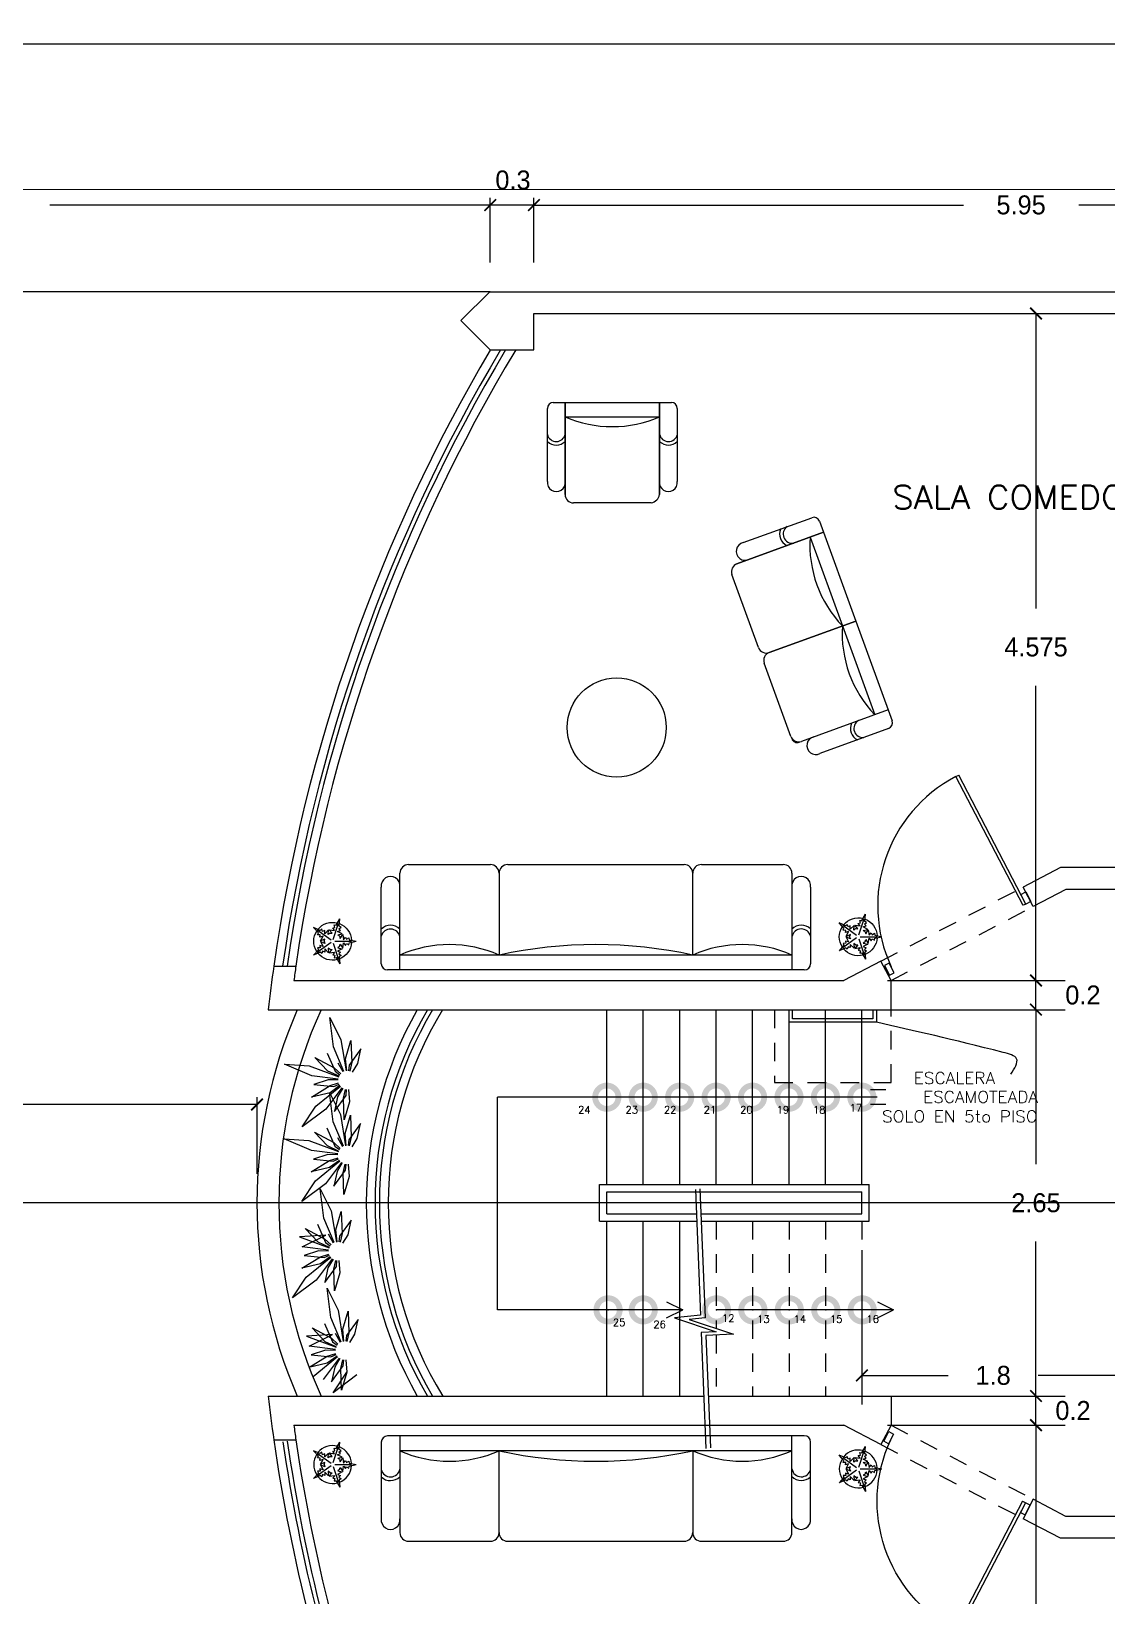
# Model space of a CAD drawing. Header units: millimetres. Extents: x 223 to 336, y 70 to 139.
# Drawn here: x 245.8 to 253.17, y 125 to 135.73 of the extents above; entities that cross this region are included whole.
import ezdxf

# ---------------------------------------------------------------- set-up
doc = ezdxf.new("R2010")
doc.units = ezdxf.units.MM
doc.linetypes.add('HIDDEN', pattern=[9.525, 6.35, -3.175])
for name, color, linetype in [('CORTE', 230, 'Continuous'), ('MUEBLES', 253, 'Continuous'), ('MUROS', 5, 'Continuous'), ('MUROS-BAJOS', 40, 'Continuous'), ('pisos', 8, 'Continuous'), ('PLANTAS', 3, 'Continuous'), ('PROYECCIONES', 6, 'HIDDEN'), ('PUERTAS', 2, 'Continuous'), ('TEXTOS', 4, 'Continuous')]:
    doc.layers.add(name, color=color, linetype=linetype)
doc.layers.add('COTAS', color=3, linetype='Continuous', lineweight=9)
doc.layers.add('VENTANAS', color=250, linetype='Continuous', plot=False)
doc.styles.add('ROMANS', font='romans.shx', dxfattribs={"height": 0.05})
doc.dimstyles.new('ISO-25', dxfattribs={"dimtxt": 0.13, "dimasz": 0.08, "dimexe": 0.2, "dimexo": 0.2, "dimgap": 0.2, "dimtad": 0, "dimtih": 1, "dimtoh": 1, "dimdec": 3, "dimdsep": 46, "dimtxsty": 'Standard', "dimblk": 'ARCHTICK', "dimcen": 3, "dimadec": 0, "dimazin": 0, "dimtfac": 1, "dimtdec": 3, "dimtmove": 0, "dimatfit": 3, "dimldrblk": 'ARCHTICK', "dimfxl": 1, "dimarcsym": 0})

# ---------------------------------------------------------------- blocks, each defined once
blk = doc.blocks.new('_ARCHTICK')
at = {"color": 0, "linetype": 'ByBlock', "const_width": 0.15}
blk.add_lwpolyline([(-0.5, -0.5), (0.5, 0.5)], dxfattribs=at)
blk = doc.blocks.new('*D160')
at = {"layer": 'COTAS', "color": 0, "lineweight": -2, "ltscale": 0.05, "transparency": 16777216}
for p, q in [((241.983, 134.45), (241.983, 134.59)), ((248.945, 134.145), (248.945, 134.59)), ((241.983, 134.54), (245.004, 134.54)), ((248.945, 134.54), (245.924, 134.54))]:
    blk.add_line(p, q, dxfattribs=at)
at = {"layer": 'Defpoints', "color": 0, "ltscale": 0.05, "transparency": 16777216}
for p in [(241.983, 134.54), (241.983, 134.25), (248.945, 133.945)]:
    blk.add_point(p, dxfattribs=at)
at = {"layer": 'COTAS', "color": 0, "lineweight": -2, "ltscale": 0.05, "transparency": 16777216, "xscale": 0.08, "yscale": 0.08, "zscale": 0.08, "rotation": 180}
blk.add_blockref('_ARCHTICK', (241.983, 134.54), dxfattribs=at)
at = {"layer": 'COTAS', "color": 0, "lineweight": -2, "ltscale": 0.05, "transparency": 16777216, "xscale": 0.08, "yscale": 0.08, "zscale": 0.08}
blk.add_blockref('_ARCHTICK', (248.945, 134.54), dxfattribs=at)
at = {"layer": 'COTAS', "color": 0, "ltscale": 0.05, "transparency": 16777216, "insert": (245.464, 134.54), "char_height": 0.13, "attachment_point": 5}
blk.add_mtext('6.962', dxfattribs=at)
blk = doc.blocks.new('*D164')
at = {"layer": 'COTAS', "color": 0, "lineweight": -2, "ltscale": 0.05, "transparency": 16777216}
for p, q in [((241.983, 134.146), (241.983, 135.696)), ((241.983, 135.646), (259.564, 135.646)), ((278.043, 135.646), (260.462, 135.646)), ((278.043, 134.146), (278.043, 135.696))]:
    blk.add_line(p, q, dxfattribs=at)
at = {"layer": 'Defpoints', "color": 0, "ltscale": 0.05, "transparency": 16777216}
for p in [(241.983, 135.646), (241.983, 133.946), (278.043, 133.946)]:
    blk.add_point(p, dxfattribs=at)
at = {"layer": 'COTAS', "color": 0, "lineweight": -2, "ltscale": 0.05, "transparency": 16777216, "xscale": 0.08, "yscale": 0.08, "zscale": 0.08, "rotation": 180}
blk.add_blockref('_ARCHTICK', (241.983, 135.646), dxfattribs=at)
at = {"layer": 'COTAS', "color": 0, "lineweight": -2, "ltscale": 0.05, "transparency": 16777216, "xscale": 0.08, "yscale": 0.08, "zscale": 0.08}
blk.add_blockref('_ARCHTICK', (278.043, 135.646), dxfattribs=at)
at = {"layer": 'COTAS', "color": 0, "ltscale": 0.05, "transparency": 16777216, "insert": (260.013, 135.646), "char_height": 0.13, "attachment_point": 5}
blk.add_mtext('36.06', dxfattribs=at)
blk = doc.blocks.new('*D178')
at = {"layer": 'COTAS', "color": 0, "lineweight": -2, "ltscale": 0.05, "transparency": 16777216}
for p, q in [((251.67, 126.171), (252.889, 126.171)), ((252.689, 126.171), (252.689, 124.148)), ((252.689, 121.596), (252.689, 123.618)), ((252.129, 121.596), (252.889, 121.596))]:
    blk.add_line(p, q, dxfattribs=at)
at = {"layer": 'Defpoints', "color": 0, "ltscale": 0.05, "transparency": 16777216}
for p in [(251.47, 126.171), (252.689, 126.171), (251.929, 121.596)]:
    blk.add_point(p, dxfattribs=at)
at = {"layer": 'COTAS', "color": 0, "lineweight": -2, "ltscale": 0.05, "transparency": 16777216, "xscale": 0.08, "yscale": 0.08, "zscale": 0.08}
for p, rotation in [((252.689, 126.171), 90), ((252.689, 121.596), 270)]:
    blk.add_blockref('_ARCHTICK', p, dxfattribs=dict(at, rotation=rotation))
at = {"layer": 'COTAS', "color": 0, "ltscale": 0.05, "transparency": 16777216, "insert": (252.689, 123.883), "char_height": 0.13, "attachment_point": 5}
blk.add_mtext('4.575', dxfattribs=at)
blk = doc.blocks.new('*D204')
at = {"layer": 'COTAS', "color": 0, "lineweight": -2, "ltscale": 0.05, "transparency": 16777216}
for p, q in [((249.245, 134.145), (249.245, 134.59)), ((255.929, 134.146), (255.929, 134.59)), ((249.245, 134.54), (252.192, 134.54)), ((255.929, 134.54), (252.982, 134.54))]:
    blk.add_line(p, q, dxfattribs=at)
at = {"layer": 'Defpoints', "color": 0, "ltscale": 0.05, "transparency": 16777216}
for p in [(249.245, 134.54), (249.245, 133.945), (255.929, 133.946)]:
    blk.add_point(p, dxfattribs=at)
at = {"layer": 'COTAS', "color": 0, "lineweight": -2, "ltscale": 0.05, "transparency": 16777216, "xscale": 0.08, "yscale": 0.08, "zscale": 0.08, "rotation": 180}
blk.add_blockref('_ARCHTICK', (249.245, 134.54), dxfattribs=at)
at = {"layer": 'COTAS', "color": 0, "lineweight": -2, "ltscale": 0.05, "transparency": 16777216, "xscale": 0.08, "yscale": 0.08, "zscale": 0.08}
blk.add_blockref('_ARCHTICK', (255.929, 134.54), dxfattribs=at)
at = {"layer": 'COTAS', "color": 0, "ltscale": 0.05, "transparency": 16777216, "insert": (252.587, 134.54), "char_height": 0.13, "attachment_point": 5}
blk.add_mtext('5.95', dxfattribs=at)
blk = doc.blocks.new('*D205')
at = {"layer": 'COTAS', "color": 0, "lineweight": -2, "ltscale": 0.05, "transparency": 16777216}
for p, q in [((251.495, 127.371), (251.495, 126.312)), ((253.295, 126.696), (253.295, 126.312)), ((251.495, 126.512), (252.086, 126.512)), ((253.295, 126.512), (252.703, 126.512))]:
    blk.add_line(p, q, dxfattribs=at)
at = {"layer": 'Defpoints', "color": 0, "ltscale": 0.05, "transparency": 16777216}
for p in [(251.495, 127.571), (253.295, 126.896), (251.495, 126.512)]:
    blk.add_point(p, dxfattribs=at)
at = {"layer": 'COTAS', "color": 0, "lineweight": -2, "ltscale": 0.05, "transparency": 16777216, "xscale": 0.08, "yscale": 0.08, "zscale": 0.08, "rotation": 180}
blk.add_blockref('_ARCHTICK', (251.495, 126.512), dxfattribs=at)
at = {"layer": 'COTAS', "color": 0, "lineweight": -2, "ltscale": 0.05, "transparency": 16777216, "xscale": 0.08, "yscale": 0.08, "zscale": 0.08}
blk.add_blockref('_ARCHTICK', (253.295, 126.512), dxfattribs=at)
at = {"layer": 'COTAS', "color": 0, "ltscale": 0.05, "transparency": 16777216, "insert": (252.395, 126.512), "char_height": 0.13, "attachment_point": 5}
blk.add_mtext('1.8', dxfattribs=at)
blk = doc.blocks.new('*D206')
at = {"layer": 'COTAS', "color": 0, "lineweight": -2, "ltscale": 0.05, "transparency": 16777216}
for p, q in [((251.67, 133.796), (252.889, 133.796)), ((252.689, 133.796), (252.689, 131.773)), ((252.689, 129.221), (252.689, 131.243)), ((251.67, 129.221), (252.889, 129.221))]:
    blk.add_line(p, q, dxfattribs=at)
at = {"layer": 'Defpoints', "color": 0, "ltscale": 0.05, "transparency": 16777216}
for p in [(251.47, 133.796), (252.689, 133.796), (251.47, 129.221)]:
    blk.add_point(p, dxfattribs=at)
at = {"layer": 'COTAS', "color": 0, "lineweight": -2, "ltscale": 0.05, "transparency": 16777216, "xscale": 0.08, "yscale": 0.08, "zscale": 0.08}
for p, rotation in [((252.689, 133.796), 90), ((252.689, 129.221), 270)]:
    blk.add_blockref('_ARCHTICK', p, dxfattribs=dict(at, rotation=rotation))
at = {"layer": 'COTAS', "color": 0, "ltscale": 0.05, "transparency": 16777216, "insert": (252.689, 131.508), "char_height": 0.13, "attachment_point": 5}
blk.add_mtext('4.575', dxfattribs=at)
blk = doc.blocks.new('Mace022d')
for p, q in [((-0.0093, 0.0425), (-0.004, 0.0436)), ((-0.0056, 0.0367), (-0.0093, 0.0425)), ((-0.004, 0.0436), (0, 0.0624)), ((0.004, 0.0436), (0, 0.0624)), ((0, 0.0053), (0, 0.05)), ((0.0093, 0.0425), (0.004, 0.0436)), ((0.0056, 0.0367), (0.0093, 0.0425)), ((-0.0402, 0.0173), (-0.0593, 0.0193)), ((-0.0427, 0.0096), (-0.0593, 0.0192)), ((-0.0051, 0.0017), (-0.0476, 0.0155)), ((-0.0433, 0.0043), (-0.0427, 0.0096)), ((-0.0366, 0.006), (-0.0433, 0.0043)), ((-0.0375, 0.022), (-0.0402, 0.0173)), ((-0.0331, 0.0166), (-0.0375, 0.022)), ((-0.0354, 0.0002), (-0.0366, 0.006)), ((-0.0285, 0.0051), (-0.0354, 0.0002)), ((-0.0288, 0.0206), (-0.0331, 0.0166)), ((-0.0306, -0.009), (-0.0285, 0.0051)), ((-0.026, 0.0127), (-0.0288, 0.0206)), ((-0.0195, 0.0253), (-0.026, 0.0127)), ((-0.0168, 0.0133), (-0.0195, 0.0253)), ((-0.018, 0.0264), (-0.004, 0.0287)), ((-0.0075, 0.0201), (-0.018, 0.0264)), ((-0.0134, 0.0184), (-0.0168, 0.0133)), ((-0.0134, 0.0184), (-0.0075, 0.0201)), ((-0.0107, 0.0337), (-0.0056, 0.0367)), ((-0.004, 0.0287), (-0.0107, 0.0337)), ((0.004, 0.0287), (0.0107, 0.0337)), ((0.018, 0.0264), (0.004, 0.0287)), ((0.0051, 0.0017), (0.0476, 0.0155)), ((0.0107, 0.0337), (0.0056, 0.0367)), ((0.0075, 0.0201), (0.018, 0.0264)), ((0.0134, 0.0184), (0.0075, 0.0201)), ((0.0134, 0.0184), (0.0168, 0.0133)), ((0.0168, 0.0133), (0.0195, 0.0253)), ((0.0195, 0.0253), (0.026, 0.0127)), ((0.026, 0.0127), (0.0288, 0.0206)), ((0.0285, 0.0051), (0.0354, 0.0002)), ((0.0306, -0.009), (0.0285, 0.0051)), ((0.0288, 0.0206), (0.0331, 0.0166)), ((0.0331, 0.0166), (0.0375, 0.022)), ((0.0354, 0.0002), (0.0366, 0.006)), ((0.0366, 0.006), (0.0433, 0.0043)), ((0.0375, 0.022), (0.0402, 0.0173)), ((0.0402, 0.0173), (0.0593, 0.0193)), ((0.0427, 0.0096), (0.0593, 0.0192)), ((0.0433, 0.0043), (0.0427, 0.0096)), ((-0.0289, -0.0329), (-0.0367, -0.0504)), ((-0.0224, -0.0376), (-0.0366, -0.0505)), ((-0.0261, -0.0264), (-0.0325, -0.0289)), ((-0.0325, -0.0289), (-0.0289, -0.0329)), ((-0.0214, -0.0009), (-0.0306, -0.009)), ((-0.0178, -0.0118), (-0.0301, -0.0107)), ((-0.0301, -0.0107), (-0.0201, -0.0209)), ((-0.0031, -0.0043), (-0.0294, -0.0405)), ((-0.0201, -0.0209), (-0.0285, -0.021)), ((-0.0285, -0.021), (-0.0261, -0.0264)), ((-0.0174, -0.0398), (-0.0224, -0.0376)), ((-0.0216, -0.007), (-0.0214, -0.0009)), ((-0.0216, -0.007), (-0.0178, -0.0118)), ((-0.017, -0.0329), (-0.0174, -0.0398)), ((-0.0111, -0.0336), (-0.017, -0.0329)), ((-0.0136, -0.0255), (-0.0111, -0.0336)), ((-0.0009, -0.0319), (-0.0136, -0.0255)), ((-0.0057, -0.0206), (-0.0009, -0.0319)), ((0, -0.0227), (-0.0057, -0.0206)), ((0, -0.0227), (0.0057, -0.0206)), ((0.0057, -0.0206), (0.0009, -0.0319)), ((0.0009, -0.0319), (0.0136, -0.0255)), ((0.0031, -0.0043), (0.0294, -0.0405)), ((0.0136, -0.0255), (0.0111, -0.0336)), ((0.0111, -0.0336), (0.017, -0.0329)), ((0.017, -0.0329), (0.0174, -0.0398)), ((0.0174, -0.0398), (0.0224, -0.0376)), ((0.0216, -0.007), (0.0178, -0.0118)), ((0.0178, -0.0118), (0.0301, -0.0107)), ((0.0301, -0.0107), (0.0201, -0.0209)), ((0.0201, -0.0209), (0.0285, -0.021)), ((0.0214, -0.0009), (0.0306, -0.009)), ((0.0216, -0.007), (0.0214, -0.0009)), ((0.0224, -0.0376), (0.0366, -0.0505)), ((0.0285, -0.021), (0.0261, -0.0264)), ((0.0261, -0.0264), (0.0325, -0.0289)), ((0.0325, -0.0289), (0.0289, -0.0329)), ((0.0289, -0.0329), (0.0367, -0.0504))]:
    blk.add_line(p, q)
for start, end in [(93.0836, 158.9164), (21.0836, 86.9164), (165.0836, 230.9164), (309.0836, 14.9164), (237.0836, 302.9164)]:
    blk.add_arc((0, 0), 0.05, start, end)
blk = doc.blocks.new('*D207')
at = {"layer": 'COTAS', "color": 0, "lineweight": -2, "ltscale": 0.05, "transparency": 16777216}
for p, q in [((252.689, 126.371), (252.689, 126.451)), ((251.695, 126.371), (252.889, 126.371)), ((252.689, 126.171), (252.689, 126.371)), ((252.689, 126.171), (252.689, 126.371)), ((251.67, 126.171), (252.889, 126.171)), ((252.689, 126.171), (252.689, 126.091))]:
    blk.add_line(p, q, dxfattribs=at)
at = {"layer": 'Defpoints', "color": 0, "ltscale": 0.05, "transparency": 16777216}
for p in [(251.495, 126.371), (252.689, 126.371), (251.47, 126.171)]:
    blk.add_point(p, dxfattribs=at)
at = {"layer": 'COTAS', "color": 0, "lineweight": -2, "ltscale": 0.05, "transparency": 16777216, "xscale": 0.08, "yscale": 0.08, "zscale": 0.08}
for p, rotation in [((252.689, 126.371), 270), ((252.689, 126.171), 90)]:
    blk.add_blockref('_ARCHTICK', p, dxfattribs=dict(at, rotation=rotation))
at = {"layer": 'COTAS', "color": 0, "ltscale": 0.05, "transparency": 16777216, "insert": (252.943, 126.271), "char_height": 0.13, "attachment_point": 5}
blk.add_mtext('0.2', dxfattribs=at)
blk = doc.blocks.new('*D208')
at = {"layer": 'COTAS', "color": 0, "lineweight": -2, "ltscale": 0.05, "transparency": 16777216}
for p, q in [((251.695, 129.021), (252.889, 129.021)), ((252.689, 129.021), (252.689, 127.961)), ((252.689, 126.371), (252.689, 127.431)), ((251.695, 126.371), (252.889, 126.371))]:
    blk.add_line(p, q, dxfattribs=at)
at = {"layer": 'Defpoints', "color": 0, "ltscale": 0.05, "transparency": 16777216}
for p in [(251.495, 129.021), (252.689, 129.021), (251.495, 126.371)]:
    blk.add_point(p, dxfattribs=at)
at = {"layer": 'COTAS', "color": 0, "lineweight": -2, "ltscale": 0.05, "transparency": 16777216, "xscale": 0.08, "yscale": 0.08, "zscale": 0.08}
for p, rotation in [((252.689, 129.021), 90), ((252.689, 126.371), 270)]:
    blk.add_blockref('_ARCHTICK', p, dxfattribs=dict(at, rotation=rotation))
at = {"layer": 'COTAS', "color": 0, "ltscale": 0.05, "transparency": 16777216, "insert": (252.689, 127.696), "char_height": 0.13, "attachment_point": 5}
blk.add_mtext('2.65', dxfattribs=at)
blk = doc.blocks.new('*D209')
at = {"layer": 'COTAS', "color": 0, "lineweight": -2, "ltscale": 0.05, "transparency": 16777216}
for p, q in [((252.689, 129.221), (252.689, 129.301)), ((251.67, 129.221), (252.889, 129.221)), ((252.689, 129.021), (252.689, 129.221)), ((252.689, 129.021), (252.689, 129.221)), ((251.695, 129.021), (252.889, 129.021)), ((252.689, 129.021), (252.689, 128.941))]:
    blk.add_line(p, q, dxfattribs=at)
at = {"layer": 'Defpoints', "color": 0, "ltscale": 0.05, "transparency": 16777216}
for p in [(251.47, 129.221), (252.689, 129.221), (251.495, 129.021)]:
    blk.add_point(p, dxfattribs=at)
at = {"layer": 'COTAS', "color": 0, "lineweight": -2, "ltscale": 0.05, "transparency": 16777216, "xscale": 0.08, "yscale": 0.08, "zscale": 0.08}
for p, rotation in [((252.689, 129.221), 270), ((252.689, 129.021), 90)]:
    blk.add_blockref('_ARCHTICK', p, dxfattribs=dict(at, rotation=rotation))
at = {"layer": 'COTAS', "color": 0, "ltscale": 0.05, "transparency": 16777216, "insert": (253.011, 129.121), "char_height": 0.13, "attachment_point": 5}
blk.add_mtext('0.2', dxfattribs=at)
blk = doc.blocks.new('_DOTSMALL')
at = {"color": 0, "linetype": 'ByBlock', "const_width": 0.5}
blk.add_lwpolyline([(-0.0625, 0, 1), (0.0625, 0, 1)], format="xyb", close=True, dxfattribs=at)
blk = doc.blocks.new('*D210')
at = {"layer": 'COTAS', "color": 0, "lineweight": -2, "ltscale": 0.05, "transparency": 16777216}
for p, q in [((248.945, 134.45), (248.945, 134.59)), ((249.245, 134.3), (249.245, 134.59)), ((248.945, 134.54), (248.865, 134.54)), ((249.245, 134.54), (248.945, 134.54)), ((249.245, 134.54), (249.325, 134.54))]:
    blk.add_line(p, q, dxfattribs=at)
at = {"layer": 'Defpoints', "color": 0, "ltscale": 0.05, "transparency": 16777216}
for p in [(248.945, 134.54), (248.945, 134.25), (249.245, 134.1)]:
    blk.add_point(p, dxfattribs=at)
at = {"layer": 'COTAS', "color": 0, "lineweight": -2, "ltscale": 0.05, "transparency": 16777216, "xscale": 0.08, "yscale": 0.08, "zscale": 0.08}
blk.add_blockref('_ARCHTICK', (248.945, 134.54), dxfattribs=at)
at = {"layer": 'COTAS', "color": 0, "lineweight": -2, "ltscale": 0.05, "transparency": 16777216, "xscale": 0.08, "yscale": 0.08, "zscale": 0.08, "rotation": 180}
blk.add_blockref('_ARCHTICK', (249.245, 134.54), dxfattribs=at)
at = {"layer": 'COTAS', "color": 0, "ltscale": 0.05, "transparency": 16777216, "insert": (249.101, 134.711), "char_height": 0.13, "attachment_point": 5}
blk.add_mtext('0.3', dxfattribs=at)
blk = doc.blocks.new('P')
at = {"layer": 'PUERTAS', "color": 1}
for p, q in [((0, -0.9458), (0.9121, -0.9458)), ((0, -0.966), (0, -0.949)), ((0, -0.966), (0.9121, -0.966)), ((0.9121, -0.9458), (0.9121, -0.966))]:
    blk.add_line(p, q, dxfattribs=at)
for points in [[(0, 0), (0, -0.034), (0.068, -0.034), (0.068, 0)], [(0, -1), (0, -0.966), (0.068, -0.966), (0.068, -1)]]:
    blk.add_lwpolyline(points, close=True, dxfattribs=at)
at = {"layer": 'PUERTAS'}
blk.add_arc((0, -0.9458), 0.9121, 0, 87.4552, dxfattribs=at)
blk = doc.blocks.new('*D289')
at = {"layer": 'COTAS', "color": 0, "lineweight": -2, "ltscale": 0.05, "transparency": 16777216}
for p, q in [((241.983, 127.896), (241.983, 128.421)), ((241.983, 128.371), (244.204, 128.371)), ((247.345, 128.371), (245.124, 128.371)), ((247.345, 127.896), (247.345, 128.421))]:
    blk.add_line(p, q, dxfattribs=at)
at = {"layer": 'Defpoints', "color": 0, "ltscale": 0.05, "transparency": 16777216}
for p in [(247.345, 128.371), (241.983, 127.696), (247.345, 127.696)]:
    blk.add_point(p, dxfattribs=at)
at = {"layer": 'COTAS', "color": 0, "lineweight": -2, "ltscale": 0.05, "transparency": 16777216, "xscale": 0.08, "yscale": 0.08, "zscale": 0.08, "rotation": 180}
blk.add_blockref('_ARCHTICK', (241.983, 128.371), dxfattribs=at)
at = {"layer": 'COTAS', "color": 0, "lineweight": -2, "ltscale": 0.05, "transparency": 16777216, "xscale": 0.08, "yscale": 0.08, "zscale": 0.08}
blk.add_blockref('_ARCHTICK', (247.345, 128.371), dxfattribs=at)
at = {"layer": 'COTAS', "color": 0, "ltscale": 0.05, "transparency": 16777216, "insert": (244.664, 128.371), "char_height": 0.13, "attachment_point": 5}
blk.add_mtext('5.362', dxfattribs=at)

msp = doc.modelspace()

# ---------------------------------------------------------------- linework, layer by layer
at = {"layer": 'CORTE'}
for p, q in [((250.35217, 127.78814), (250.3876, 126.9256)), ((250.38227, 127.7921), (250.41862, 126.90704)), ((250.3876, 126.9256), (250.20928, 126.90773)), ((250.20928, 126.90773), (250.49599, 126.81156)), ((250.41862, 126.90704), (250.30981, 126.89614)), ((250.30981, 126.89614), (250.61329, 126.79435)), ((250.49599, 126.81156), (250.39245, 126.80737)), ((250.39245, 126.80737), (250.42517, 126.01088)), ((250.61329, 126.79435), (250.42357, 126.78666)), ((250.42357, 126.78666), (250.45527, 126.01485))]:
    msp.add_line(p, q, dxfattribs=at)
at = {"layer": 'COTAS', "color": 6, "ltscale": 0.05}
msp.add_line((241.4611, 134.64728), (279.74162, 134.64728), dxfattribs=at)
at = {"layer": 'MUEBLES'}
for p, q in [((249.37782, 133.18539), (250.18782, 133.18539)), ((249.45882, 132.55359), (249.45882, 133.18539)), ((249.45882, 133.18539), (249.45882, 132.55359)), ((250.10682, 133.18539), (250.10682, 132.55359)), ((250.10682, 132.55359), (250.10682, 133.18539)), ((249.33732, 132.64428), (249.33732, 133.14489)), ((249.45882, 133.08819), (250.10682, 133.08819)), ((250.22832, 133.14489), (250.22832, 132.64428)), ((250.05012, 132.49689), (249.51552, 132.49689)), ((250.68071, 132.22432), (251.15113, 132.39554)), ((251.20304, 132.37134), (251.45237, 131.6863)), ((250.63705, 132.07913), (251.23074, 132.29522)), ((251.23074, 132.29522), (250.63705, 132.07913)), ((251.13941, 132.26198), (251.36103, 131.65306)), ((250.786, 131.5041), (250.60316, 132.00646)), ((251.45237, 131.6863), (250.85867, 131.47021)), ((250.85867, 131.47021), (251.45237, 131.6863)), ((251.45237, 131.6863), (251.70171, 131.00126)), ((251.36103, 131.65306), (251.58266, 131.04413)), ((251.00763, 130.89518), (250.82479, 131.39754)), ((251.674, 131.07738), (251.0803, 130.86129)), ((251.6775, 130.94935), (251.20708, 130.77814)), ((248.32511, 129.29325), (248.32511, 129.95664)), ((248.38464, 130.01618), (248.94597, 130.01618)), ((249.00551, 129.95664), (249.00551, 129.39531)), ((249.06504, 130.01618), (250.27476, 130.01664)), ((250.3343, 129.39578), (250.3343, 129.95711)), ((250.39383, 130.01664), (250.95516, 130.01664)), ((251.0147, 129.95711), (251.0147, 129.29372)), ((248.19753, 129.33578), (248.19753, 129.86142)), ((251.14227, 129.86188), (251.14227, 129.33624)), ((249.00551, 129.39531), (248.32511, 129.39531)), ((250.3343, 129.39578), (249.00551, 129.39531)), ((251.0147, 129.39578), (250.3343, 129.39578)), ((249.09056, 129.29325), (248.24006, 129.29325)), ((250.27312, 129.29372), (248.77423, 129.29325)), ((251.09975, 129.29372), (250.24925, 129.29372)), ((249.09056, 126.09745), (248.24006, 126.09745)), ((248.32511, 126.09745), (248.32511, 125.43406)), ((250.27312, 126.09792), (248.77423, 126.09745)), ((251.09975, 126.09792), (250.24925, 126.09792)), ((251.0147, 125.43453), (251.0147, 126.09792)), ((248.19753, 126.05493), (248.19753, 125.52929)), ((249.00551, 125.99539), (248.32511, 125.99539)), ((250.3343, 125.99586), (249.00551, 125.99539)), ((249.00551, 125.43406), (249.00551, 125.99539)), ((251.0147, 125.99586), (250.3343, 125.99586)), ((250.3343, 125.99586), (250.3343, 125.43453)), ((251.14227, 125.52975), (251.14227, 126.05539)), ((248.38464, 125.37453), (248.94597, 125.37453)), ((249.06504, 125.37453), (250.27476, 125.37499)), ((250.39383, 125.37499), (250.95516, 125.37499))]:
    msp.add_line(p, q, dxfattribs=at)
at = {"layer": 'MUEBLES', "ltscale": 0.05}
msp.add_circle((249.81243, 130.95631), 0.33998, dxfattribs=at)
at = {"layer": 'MUEBLES'}
for centre, radius, start, end in [((249.37782, 133.14489), 0.0405, 90, 180), ((250.18782, 133.14489), 0.0405, 360, 90), ((249.78282, 133.82339), 0.80343, 246.217247, 293.782753), ((249.39758, 132.98013), 0.06226, 193.504442, 349.599709), ((250.16805, 132.98013), 0.06226, 190.400291, 346.495558), ((249.39758, 132.98013), 0.08656, 225.873456, 315.027401), ((250.16805, 132.98013), 0.08656, 224.972599, 314.126544), ((249.39807, 132.63596), 0.06132, 172.197711, 7.802289), ((250.16757, 132.63596), 0.06132, 172.197711, 7.802289), ((249.51552, 132.55359), 0.0567, 180, 270), ((250.03452, 132.56918), 0.07396, 282.17151, 347.82849), ((251.01692, 132.28256), 0.08656, 155.873456, 245.027401), ((251.01692, 132.28256), 0.06226, 123.504442, 279.599709), ((251.16498, 132.35748), 0.0405, 20, 110), ((250.69367, 132.16439), 0.06132, 102.197711, 297.802289), ((251.94109, 132.20897), 0.80343, 176.217247, 223.782753), ((250.65644, 132.02585), 0.0567, 110, 200), ((252.16272, 131.60005), 0.80343, 176.217247, 223.782753), ((250.83928, 131.52349), 0.0567, 200, 290), ((250.87807, 131.41693), 0.0567, 110, 200), ((251.50206, 130.94963), 0.08656, 154.972599, 244.126544), ((251.50206, 130.94963), 0.06226, 120.400291, 276.495558), ((251.66365, 130.98741), 0.0405, 290, 20), ((251.06091, 130.91457), 0.0567, 200, 290), ((251.05123, 130.89381), 0.0405, 200, 290), ((251.17848, 130.83238), 0.06132, 102.197711, 297.802289), ((248.38464, 129.95664), 0.05954, 90, 180), ((248.94597, 129.95664), 0.05954, 0, 90), ((249.06504, 129.95664), 0.05954, 90, 180), ((250.27476, 129.95711), 0.05954, 0, 90), ((250.39383, 129.95711), 0.05954, 90, 180), ((250.95516, 129.95711), 0.05954, 0, 90), ((248.26132, 129.87016), 0.06438, 352.197711, 187.802289), ((251.07848, 129.87062), 0.06438, 352.197711, 187.802289), ((248.26081, 129.50878), 0.06537, 10.400291, 166.495558), ((248.26081, 129.50878), 0.09089, 44.972599, 134.126544), ((251.07899, 129.50924), 0.09089, 45.873456, 135.027401), ((251.07899, 129.50924), 0.06537, 13.504442, 169.599709), ((248.66531, 128.62335), 0.8436, 66.217247, 113.782753), ((249.67097, 126.35045), 3.11673, 77.711902, 102.328326), ((250.6745, 128.62381), 0.8436, 66.217247, 113.782753), ((248.24006, 129.33578), 0.04253, 180, 270), ((251.09975, 129.33624), 0.04253, 270, 0), ((248.24006, 126.05493), 0.04253, 90, 180), ((251.09975, 126.05539), 0.04253, 360, 90), ((248.66531, 126.76736), 0.8436, 246.217247, 293.782753), ((249.66883, 129.04071), 3.11673, 257.711902, 282.328326), ((250.6745, 126.76782), 0.8436, 246.217247, 293.782753), ((248.26081, 125.88193), 0.06537, 193.504442, 349.599709), ((251.07899, 125.88239), 0.06537, 190.400291, 346.495558), ((248.26081, 125.88193), 0.09089, 225.873456, 315.027401), ((251.07899, 125.88239), 0.09089, 224.972599, 314.126544), ((248.26132, 125.52055), 0.06438, 172.197711, 7.802289), ((251.07848, 125.52101), 0.06438, 172.197711, 7.802289), ((248.38464, 125.43406), 0.05954, 180, 270), ((248.94597, 125.43406), 0.05954, 270, 0), ((249.06504, 125.43406), 0.05954, 180, 270), ((250.27476, 125.43453), 0.05954, 270, 0), ((250.39383, 125.43453), 0.05954, 180, 270), ((250.95516, 125.43453), 0.05954, 270, 0)]:
    msp.add_arc(centre, radius, start, end, dxfattribs=at)
at = {"layer": 'MUROS'}
for p, q in [((248.74316, 133.74786), (248.94473, 133.94628)), ((248.94473, 133.94535), (269.67876, 133.94582)), ((248.74316, 133.74786), (248.94473, 133.54628)), ((249.24473, 133.54628), (249.24473, 133.79628)), ((249.24473, 133.79535), (257.87876, 133.79582)), ((249.24473, 133.66497), (249.24473, 133.79535)), ((248.94473, 133.54628), (249.24473, 133.54628)), ((252.85801, 129.99582), (252.60105, 129.86198)), ((253.29473, 129.99582), (252.85801, 129.99582)), ((252.67034, 129.72895), (252.60105, 129.86198)), ((252.89473, 129.84582), (252.67034, 129.72895)), ((253.29473, 129.84582), (252.89473, 129.84582)), ((247.46018, 129.32035), (247.61172, 129.32035)), ((251.62544, 129.35385), (251.36994, 129.22078)), ((251.69473, 129.22082), (251.62544, 129.35385)), ((247.5977, 129.22035), (251.36994, 129.22078)), ((251.69473, 129.02082), (251.69473, 129.22082)), ((247.42135, 129.02035), (251.69473, 129.02082)), ((247.42135, 126.37035), (250.41038, 126.37082)), ((250.44064, 126.37082), (251.69473, 126.37082)), ((251.69473, 126.37082), (251.69473, 126.17082)), ((247.5977, 126.17035), (251.37003, 126.17081)), ((251.62544, 126.03778), (251.36994, 126.17085)), ((251.69473, 126.17082), (251.62544, 126.03778)), ((247.46018, 126.07035), (247.61172, 126.07035)), ((252.67034, 125.66269), (252.60105, 125.52965)), ((252.89473, 125.54582), (252.67034, 125.66269)), ((253.29473, 125.54582), (252.89473, 125.54582)), ((252.85801, 125.39582), (252.60105, 125.52965)), ((254.0735, 125.39582), (252.85801, 125.39582))]:
    msp.add_line(p, q, dxfattribs=at)
at = {"layer": 'MUROS', "ltscale": 0.05}
for radius, start, end in [(11.49453, 171.872779, 173.380674), (11.34453, 171.764578, 172.27457), (11.49453, 186.619326, 188.127221), (11.34453, 187.72543, 188.235422)]:
    msp.add_arc((258.83926, 127.69535), radius, start, end, dxfattribs=at)
at = {"layer": 'MUROS'}
for p in [(249.74473, 128.42053), (249.99473, 128.42057), (250.24473, 128.42061), (250.49473, 128.42082), (250.74473, 128.42082), (250.99473, 128.42082), (251.24473, 128.42082), (251.49473, 128.42082), (249.75345, 126.96187), (250.49684, 126.96187), (250.74684, 126.96187), (250.99684, 126.96187), (251.24684, 126.96187), (251.49684, 126.96187)]:
    msp.add_point(p, dxfattribs=at)
at = {"layer": 'MUROS-BAJOS', "ltscale": 0.05}
for p, q in [((249.74473, 127.82082), (249.74473, 129.02082)), ((249.99473, 127.82082), (249.99473, 129.02082)), ((250.24473, 127.82082), (250.24473, 129.02082)), ((250.49473, 127.82082), (250.49473, 129.02082)), ((250.74473, 127.82082), (250.74473, 129.02082)), ((250.99473, 127.82082), (250.99473, 129.02082)), ((251.24473, 127.82082), (251.24473, 129.02082)), ((251.49473, 127.82082), (251.49473, 129.02082)), ((249.74473, 126.37105), (249.74473, 127.57105)), ((249.99473, 126.37105), (249.99473, 127.57105)), ((250.24473, 126.37105), (250.24473, 127.57105))]:
    msp.add_line(p, q, dxfattribs=at)
at = {"layer": 'MUROS-BAJOS', "linetype": 'HIDDEN', "ltscale": 0.02}
for p, q in [((250.49473, 127.57082), (250.49473, 126.83411)), ((250.74473, 127.57082), (250.74473, 126.37082)), ((250.99473, 127.57082), (250.99473, 126.37082)), ((251.24473, 127.57082), (251.24473, 126.37082)), ((251.49473, 127.57082), (251.49473, 126.37082)), ((250.49473, 126.78954), (250.49473, 126.37082))]:
    msp.add_line(p, q, dxfattribs=at)
at = {"layer": 'MUROS-BAJOS', "ltscale": 0.05}
for radius, start, end in [(11.49453, 149.406905, 171.872779), (11.34453, 148.952454, 171.764578)]:
    msp.add_arc((258.83926, 127.69535), radius, start, end, dxfattribs=at)
at = {"layer": 'MUROS-BAJOS'}
for centre, radius, start, end in [((250.65634, 127.69538), 3.3116, 156.415142, 203.584858), ((250.65634, 127.69538), 3.1616, 155.222516, 204.776613), ((250.77866, 127.69575), 2.68395, 150.425886, 209.588369), ((250.77866, 127.69575), 2.53395, 148.481509, 211.532599), ((258.83926, 127.69535), 11.49453, 188.127221, 194.355882), ((258.83926, 127.69535), 11.34453, 188.235422, 194.355882)]:
    msp.add_arc(centre, radius, start, end, dxfattribs=at)
at = {"layer": 'pisos', "ltscale": 0.05}
for p, q in [((248.94473, 133.94535), (241.98312, 133.94582)), ((251.69473, 128.93944), (251.69473, 128.93944))]:
    msp.add_line(p, q, dxfattribs=at)
at = {"layer": 'pisos', "color": 6, "ltscale": 0.05}
msp.add_line((284.10929, 127.69582), (239.99085, 127.69582), dxfattribs=at)
at = {"layer": 'pisos', "ltscale": 0.05}
msp.add_spline([(252.51656, 128.57794), (252.55634, 128.68395), (252.46351, 128.72811), (251.59473, 128.93448)], degree=3, dxfattribs=at)
at = {"layer": 'PLANTAS'}
for p, q in [((247.86975, 128.76512), (247.84535, 128.96654)), ((247.84535, 128.96654), (247.92098, 128.8147)), ((247.94133, 128.59645), (247.86975, 128.76512)), ((247.92098, 128.8147), (247.95606, 128.60071)), ((247.95236, 128.68465), (247.9896, 128.80901)), ((247.9896, 128.80901), (247.99473, 128.66018)), ((247.83171, 128.5987), (247.74263, 128.69313)), ((247.74263, 128.69313), (247.87409, 128.62316)), ((247.82604, 128.72316), (247.88169, 128.59827)), ((247.96034, 128.60127), (247.95236, 128.68465)), ((248.05731, 128.7518), (247.97698, 128.64116)), ((247.99473, 128.66018), (247.98089, 128.59993)), ((248.03574, 128.65095), (248.05731, 128.7518)), ((247.53409, 128.64697), (247.7034, 128.63655)), ((247.72072, 128.5674), (247.53409, 128.64697)), ((247.7034, 128.63655), (247.90626, 128.55994)), ((247.90258, 128.54505), (247.72072, 128.5674)), ((247.90791, 128.56392), (247.83171, 128.5987)), ((247.87409, 128.62316), (247.91935, 128.58104)), ((247.88169, 128.59827), (247.91425, 128.57482)), ((247.9356, 128.59367), (247.90259, 128.65406)), ((247.97698, 128.64116), (247.97294, 128.60124)), ((247.99995, 128.59217), (248.03574, 128.65095)), ((247.71951, 128.42131), (247.84583, 128.50017)), ((247.84583, 128.45124), (247.71951, 128.42131)), ((247.83333, 128.5403), (247.7352, 128.50856)), ((247.7352, 128.50856), (247.87118, 128.49431)), ((247.74889, 128.35904), (247.91667, 128.49642)), ((247.92773, 128.48579), (247.81744, 128.33947)), ((247.90212, 128.5387), (247.83333, 128.5403)), ((247.84247, 128.45386), (247.9181, 128.30202)), ((247.86687, 128.25244), (247.84247, 128.45386)), ((247.84583, 128.50017), (247.90494, 128.51831)), ((247.91405, 128.49984), (247.84583, 128.45124)), ((247.87118, 128.49431), (247.90778, 128.51078)), ((247.933, 128.48222), (247.89721, 128.42344)), ((247.93821, 128.4142), (247.95206, 128.47446)), ((247.95597, 128.43323), (247.96, 128.47315)), ((247.97261, 128.47312), (247.98059, 128.38974)), ((247.65521, 128.21763), (247.74889, 128.35904)), ((247.81744, 128.33947), (247.65521, 128.21763)), ((247.87563, 128.32259), (247.95597, 128.43323)), ((247.89721, 128.42344), (247.87563, 128.32259)), ((247.94335, 128.26537), (247.93821, 128.4142)), ((247.98059, 128.38974), (247.94335, 128.26537)), ((247.93845, 128.08377), (247.86687, 128.25244)), ((247.9181, 128.30202), (247.95318, 128.08803)), ((247.94947, 128.17197), (247.98672, 128.29633)), ((248.05443, 128.23912), (247.97409, 128.12848)), ((247.98672, 128.29633), (247.99185, 128.1475)), ((248.03285, 128.13827), (248.05443, 128.23912)), ((247.71784, 128.05472), (247.53121, 128.13429)), ((247.53121, 128.13429), (247.70052, 128.12387)), ((247.70052, 128.12387), (247.90337, 128.04726)), ((247.73975, 128.18045), (247.87121, 128.11048)), ((247.82883, 128.08602), (247.73975, 128.18045)), ((247.82316, 128.21048), (247.8788, 128.08559)), ((247.93272, 128.08099), (247.89971, 128.14138)), ((247.95746, 128.08859), (247.94947, 128.17197)), ((247.97409, 128.12848), (247.97006, 128.08856)), ((247.99185, 128.1475), (247.97801, 128.08725)), ((247.99707, 128.07949), (248.03285, 128.13827)), ((247.8997, 128.03237), (247.71784, 128.05472)), ((247.83044, 128.02762), (247.73232, 127.99588)), ((247.90503, 128.05124), (247.82883, 128.08602)), ((247.89924, 128.02602), (247.83044, 128.02762)), ((247.87121, 128.11048), (247.91647, 128.06836)), ((247.8788, 128.08559), (247.91136, 128.06214)), ((247.71662, 127.90863), (247.84295, 127.98749)), ((247.84295, 127.93856), (247.71662, 127.90863)), ((247.73232, 127.99588), (247.8683, 127.98163)), ((247.746, 127.84636), (247.91379, 127.98374)), ((247.92485, 127.97311), (247.81456, 127.82679)), ((247.84295, 127.98749), (247.90205, 128.00563)), ((247.91117, 127.98716), (247.84295, 127.93856)), ((247.8683, 127.98163), (247.90489, 127.9981)), ((247.87275, 127.80991), (247.95309, 127.92055)), ((247.89433, 127.91076), (247.87275, 127.80991)), ((247.93011, 127.96954), (247.89433, 127.91076)), ((247.93533, 127.90152), (247.94917, 127.96178)), ((247.95309, 127.92055), (247.95712, 127.96047)), ((247.96972, 127.96044), (247.97771, 127.87706)), ((247.65233, 127.70495), (247.746, 127.84636)), ((247.81456, 127.82679), (247.65233, 127.70495)), ((247.94046, 127.75269), (247.93533, 127.90152)), ((247.97771, 127.87706), (247.94046, 127.75269)), ((247.77906, 127.79305), (247.85469, 127.64122)), ((247.80347, 127.59163), (247.77906, 127.79305)), ((247.87504, 127.42296), (247.80347, 127.59163)), ((247.85469, 127.64122), (247.88977, 127.42723)), ((247.88607, 127.51117), (247.92331, 127.63553)), ((247.92331, 127.63553), (247.92845, 127.4867)), ((247.67634, 127.51965), (247.8078, 127.44968)), ((247.76542, 127.42521), (247.67634, 127.51965)), ((247.75975, 127.54968), (247.8154, 127.42479)), ((247.86931, 127.42019), (247.8363, 127.48057)), ((247.89405, 127.42778), (247.88607, 127.51117)), ((247.99102, 127.57831), (247.91069, 127.46768)), ((247.92845, 127.4867), (247.9146, 127.42644)), ((247.93366, 127.41869), (247.96945, 127.47746)), ((247.96945, 127.47746), (247.99102, 127.57831)), ((247.81619, 127.47349), (247.63711, 127.46307)), ((247.63711, 127.46307), (247.83997, 127.38645)), ((247.65443, 127.39391), (247.81619, 127.47349)), ((247.8363, 127.37156), (247.65443, 127.39391)), ((247.84163, 127.39043), (247.76542, 127.42521)), ((247.8078, 127.44968), (247.85306, 127.40756)), ((247.8154, 127.42479), (247.84796, 127.40133)), ((247.91069, 127.46768), (247.90665, 127.42775)), ((247.65322, 127.24783), (247.77954, 127.32669)), ((247.77954, 127.27775), (247.65322, 127.24783)), ((247.76704, 127.36682), (247.66891, 127.33508)), ((247.66891, 127.33508), (247.80489, 127.32082)), ((247.6826, 127.18556), (247.85038, 127.32293)), ((247.86144, 127.31231), (247.75115, 127.16599)), ((247.83583, 127.36521), (247.76704, 127.36682)), ((247.77954, 127.32669), (247.83865, 127.34483)), ((247.84776, 127.32636), (247.77954, 127.27775)), ((247.80489, 127.32082), (247.84149, 127.33729)), ((247.86671, 127.30873), (247.83092, 127.24995)), ((247.87192, 127.24072), (247.88577, 127.30098)), ((247.88968, 127.25974), (247.89371, 127.29967)), ((247.90632, 127.29963), (247.9143, 127.21625)), ((247.58892, 127.04415), (247.6826, 127.18556)), ((247.75115, 127.16599), (247.58892, 127.04415)), ((247.80935, 127.14911), (247.88968, 127.25974)), ((247.83092, 127.24995), (247.80935, 127.14911)), ((247.87706, 127.09189), (247.87192, 127.24072)), ((247.9143, 127.21625), (247.87706, 127.09189)), ((247.82641, 127.11167), (247.90204, 126.95984)), ((247.85081, 126.91026), (247.82641, 127.11167)), ((247.90204, 126.95984), (247.93712, 126.74585)), ((247.93342, 126.82979), (247.97066, 126.95415)), ((247.97066, 126.95415), (247.97579, 126.80532)), ((247.72369, 126.83827), (247.85515, 126.7683)), ((247.81277, 126.74383), (247.72369, 126.83827)), ((247.8071, 126.8683), (247.86275, 126.74341)), ((247.92239, 126.74158), (247.85081, 126.91026)), ((248.03837, 126.89693), (247.95804, 126.7863)), ((248.0168, 126.79608), (248.03837, 126.89693)), ((247.86354, 126.79211), (247.68446, 126.78169)), ((247.68446, 126.78169), (247.88732, 126.70507)), ((247.70178, 126.71253), (247.86354, 126.79211)), ((247.88897, 126.70905), (247.81277, 126.74383)), ((247.85515, 126.7683), (247.90041, 126.72618)), ((247.86275, 126.74341), (247.89531, 126.71995)), ((247.91666, 126.73881), (247.88365, 126.79919)), ((247.9414, 126.7464), (247.93342, 126.82979)), ((247.95804, 126.7863), (247.954, 126.74637)), ((247.97579, 126.80532), (247.96195, 126.74506)), ((247.98101, 126.73731), (248.0168, 126.79608)), ((247.70057, 126.56645), (247.82689, 126.64531)), ((247.88365, 126.69018), (247.70178, 126.71253)), ((247.81439, 126.68544), (247.71626, 126.6537)), ((247.71626, 126.6537), (247.85224, 126.63944)), ((247.72995, 126.50418), (247.89773, 126.64155)), ((247.90879, 126.63093), (247.7985, 126.48461)), ((247.88318, 126.68383), (247.81439, 126.68544)), ((247.82689, 126.64531), (247.886, 126.66345)), ((247.89511, 126.64498), (247.82689, 126.59638)), ((247.85224, 126.63944), (247.88884, 126.65591)), ((247.91406, 126.62735), (247.87827, 126.56857)), ((247.91927, 126.55934), (247.93312, 126.6196)), ((247.93703, 126.57836), (247.94106, 126.61829)), ((247.95367, 126.61825), (247.96165, 126.53487)), ((247.82689, 126.59638), (247.70057, 126.56645)), ((247.85669, 126.46773), (247.93703, 126.57836)), ((247.87827, 126.56857), (247.85669, 126.46773)), ((247.86797, 126.39346), (247.96165, 126.53487)), ((248.0302, 126.5153), (247.86797, 126.39346)), ((247.92441, 126.41051), (247.91927, 126.55934)), ((247.96165, 126.53487), (247.92441, 126.41051))]:
    msp.add_line(p, q, dxfattribs=at)
at = {"layer": 'PROYECCIONES', "ltscale": 0.02}
for p, q in [((251.62544, 129.35385), (252.60105, 129.86198)), ((251.69473, 129.22082), (252.67034, 129.72895)), ((250.89474, 129.02075), (250.89474, 128.5208)), ((251.69473, 128.52082), (251.69473, 129.02082)), ((250.89474, 128.5208), (251.69473, 128.52082)), ((251.69473, 126.17082), (252.67034, 125.66269)), ((251.62544, 126.03778), (252.60105, 125.52965))]:
    msp.add_line(p, q, dxfattribs=at)
at = {"layer": 'PUERTAS'}
for p, q in [((251.65893, 128.47082), (251.553, 128.47082)), ((251.60066, 128.42082), (248.99473, 128.42042)), ((248.99473, 126.96148), (248.99473, 128.42042)), ((251.65893, 128.37082), (251.553, 128.37082)), ((249.69473, 127.57082), (249.69473, 127.82082)), ((249.69473, 127.82082), (251.54473, 127.82082)), ((251.54473, 127.57082), (251.54473, 127.82082)), ((249.74473, 127.62082), (249.74473, 127.77082)), ((249.74473, 127.77082), (251.49473, 127.77082)), ((251.49473, 127.62082), (251.49473, 127.77082)), ((249.74473, 127.62082), (250.35904, 127.62082)), ((250.3893, 127.62082), (251.49473, 127.62082)), ((249.69473, 127.57082), (250.36109, 127.57082)), ((250.39136, 127.57082), (251.54473, 127.57082)), ((250.26615, 126.96187), (248.99473, 126.96148)), ((250.15503, 127.01619), (250.26615, 126.96187)), ((250.15503, 126.90755), (250.26615, 126.96187)), ((251.71244, 126.96187), (250.49473, 126.96187)), ((251.60132, 127.01619), (251.71244, 126.96187)), ((251.60132, 126.90755), (251.71244, 126.96187))]:
    msp.add_line(p, q, dxfattribs=at)
at = {"layer": 'VENTANAS', "ltscale": 0.05}
for p, q in [((250.99474, 128.93447), (250.99474, 129.02081)), ((251.01874, 128.95847), (251.01874, 129.02081)), ((251.57073, 129.02082), (251.57073, 128.95848)), ((251.59473, 129.02082), (251.59473, 128.93448)), ((251.59473, 128.93448), (250.99474, 128.93447)), ((251.57073, 128.95848), (251.01874, 128.95847))]:
    msp.add_line(p, q, dxfattribs=at)
for centre, radius, start, end in [((258.83926, 127.69535), 11.43453, 149.223548, 171.829842), ((258.83926, 127.69535), 11.40453, 149.133744, 171.808203), ((250.77866, 127.69575), 2.62395, 149.678182, 210.334791), ((250.77866, 127.69575), 2.59395, 149.289753, 210.723185)]:
    msp.add_arc(centre, radius, start, end, dxfattribs=at)
at = {"layer": 'VENTANAS'}
for radius in [11.43453, 11.40453]:
    msp.add_arc((258.83926, 127.69535), radius, 188.235422, 194.355882, dxfattribs=at)

# ---------------------------------------------------------------- block references
at = {"layer": 'MUEBLES', "ltscale": 0.05, "yscale": 2.600000000000001, "zscale": 2.600000000000001, "rotation": 270}
for p, xscale in [((247.86401, 129.48989), -2.600000000000001), ((251.46974, 129.52082), -2.600000000000001), ((247.86401, 125.90081), 2.600000000000001), ((251.46974, 125.87082), 2.600000000000001)]:
    msp.add_blockref('Mace022d', p, dxfattribs=dict(at, xscale=xscale))
at = {"layer": 'MUROS', "xscale": 0.3200000000000333, "yscale": 0.3200000000000333, "zscale": 0.3200000000000333, "rotation": 296.5650511770802}
for p in [(249.74473, 128.42053), (249.99473, 128.42057), (250.24473, 128.42061), (250.49473, 128.42082), (250.74473, 128.42082), (250.99473, 128.42082), (251.24473, 128.42082), (251.49473, 128.42082), (249.75345, 126.96187), (249.99473, 126.96179), (250.49684, 126.96187), (250.74684, 126.96187), (250.99684, 126.96187), (251.24684, 126.96187), (251.49684, 126.96187)]:
    msp.add_blockref('_DOTSMALL', p, dxfattribs=at)
at = {"layer": 'pisos', "ltscale": 0.05, "yscale": 1.093112112780834, "zscale": 1.093112112780834}
for p, xscale, rotation in [((251.68336, 129.25755), 1.093112112780834, 117.512002623869), ((251.67959, 126.12683), -1.093112112780834, 62.48799737613097)]:
    msp.add_blockref('P', p, dxfattribs=dict(at, xscale=xscale, rotation=rotation))

# ---------------------------------------------------------------- texts
at = {"layer": 'PUERTAS', "style": 'ROMANS'}
for s, p in [('24', (249.54781, 128.30923)), ('23', (249.87296, 128.30941)), ('22', (250.13689, 128.30941)), ('21', (250.40966, 128.30969)), ('20', (250.65966, 128.30969)), ('19', (250.90966, 128.30969)), ('18', (251.15966, 128.30969)), ('17', (251.41152, 128.32325)), ('25', (249.78613, 126.8512)), ('26', (250.06427, 126.83714)), ('12', (250.53546, 126.88)), ('13', (250.77623, 126.87399)), ('14', (251.02623, 126.87399)), ('15', (251.27623, 126.87399)), ('16', (251.52623, 126.87399))]:
    msp.add_text(s, height=0.05, dxfattribs=at).set_placement(p)
at = {"layer": 'TEXTOS', "style": 'ROMANS', "width": 1.065916}
for s, height, p in [('SALA COMEDOR', 0.16, (251.70342, 132.4564)), ('ESCALERA', 0.08, (251.84989, 128.51153)), ('ESCAMOTEADA', 0.08, (251.91367, 128.38299)), ('SOLO EN 5to PISO', 0.08, (251.63308, 128.2489))]:
    msp.add_text(s, height=height, dxfattribs=at).set_placement(p)

# ---------------------------------------------------------------- dimensions: what is measured, and where the dimension line sits
at = {"layer": 'COTAS', "ltscale": 0.05}
for base, p1, p2, override, picture, middle in [((241.98319, 135.64631), (278.04312, 133.94582), (241.98319, 133.94582), {"dimscale": 1, "dimexe": 0.05, "dimtmove": 1}, '*D164', (260.01315, 135.64631)), ((241.98312, 134.53991), (248.9447, 133.94535), (241.98312, 134.2505), {"dimscale": 1, "dimexe": 0.05, "dimtmove": 1}, '*D160', (245.46391, 134.53991)), ((247.34473, 128.37148), (241.98312, 127.69582), (247.34473, 127.69582), {"dimscale": 1, "dimexe": 0.05, "dimtmove": 1}, '*D289', (244.66393, 128.37148)), ((251.49473, 126.51164), (253.29473, 126.89582), (251.49473, 127.57082), {"dimscale": 1, "dimtmove": 1}, '*D205', (252.39473, 126.51164))]:
    dim = msp.add_linear_dim(base=base, p1=p1, p2=p2, dimstyle='ISO-25', override=override, dxfattribs=at)
    dim.commit()
    dim.dimension.update_dxf_attribs({"geometry": picture, "text_midpoint": middle})
dim = msp.add_linear_dim(base=(248.94473, 134.53991), p1=(249.24473, 134.10003), p2=(248.94473, 134.25003), dimstyle='ISO-25', override={"dimscale": 1, "dimexe": 0.05, "dimtmove": 1}, dxfattribs=at)
dim.commit()
dim.dimension.update_dxf_attribs({"geometry": '*D210', "text_midpoint": (249.10053, 134.71134), "dimtype": 160})
dim = msp.add_linear_dim(base=(249.2447, 134.53991), p1=(255.92874, 133.94551), p2=(249.2447, 133.94536), text='5.95', dimstyle='ISO-25', override={"dimscale": 1, "dimexe": 0.05, "dimtmove": 1}, dxfattribs=at)
dim.commit()
dim.dimension.update_dxf_attribs({"geometry": '*D204', "text_midpoint": (252.58672, 134.53991)})
for base, p1, p2, picture, middle in [((252.68875, 133.79582), (251.46974, 129.22082), (251.46974, 133.79582), '*D206', (252.68875, 131.50832)), ((252.68875, 129.02082), (251.49473, 126.37082), (251.49473, 129.02082), '*D208', (252.68875, 127.69582)), ((252.68875, 126.17082), (251.92911, 121.59582), (251.46974, 126.17082), '*D178', (252.68875, 123.88332))]:
    dim = msp.add_linear_dim(base=base, p1=p1, p2=p2, angle=90, dimstyle='ISO-25', override={"dimscale": 1, "dimtmove": 1}, dxfattribs=at)
    dim.commit()
    dim.dimension.update_dxf_attribs({"geometry": picture, "text_midpoint": middle})
for base, p1, p2, picture, middle in [((252.68875, 129.22082), (251.49473, 129.02082), (251.46974, 129.22082), '*D209', (253.01093, 129.12082)), ((252.68875, 126.37082), (251.46974, 126.17082), (251.49473, 126.37082), '*D207', (252.94265, 126.27082))]:
    dim = msp.add_linear_dim(base=base, p1=p1, p2=p2, angle=90, dimstyle='ISO-25', override={"dimscale": 1, "dimtmove": 1}, dxfattribs=at)
    dim.commit()
    dim.dimension.update_dxf_attribs({"geometry": picture, "text_midpoint": middle, "dimtype": 160})

doc.saveas('drawing.dxf')
